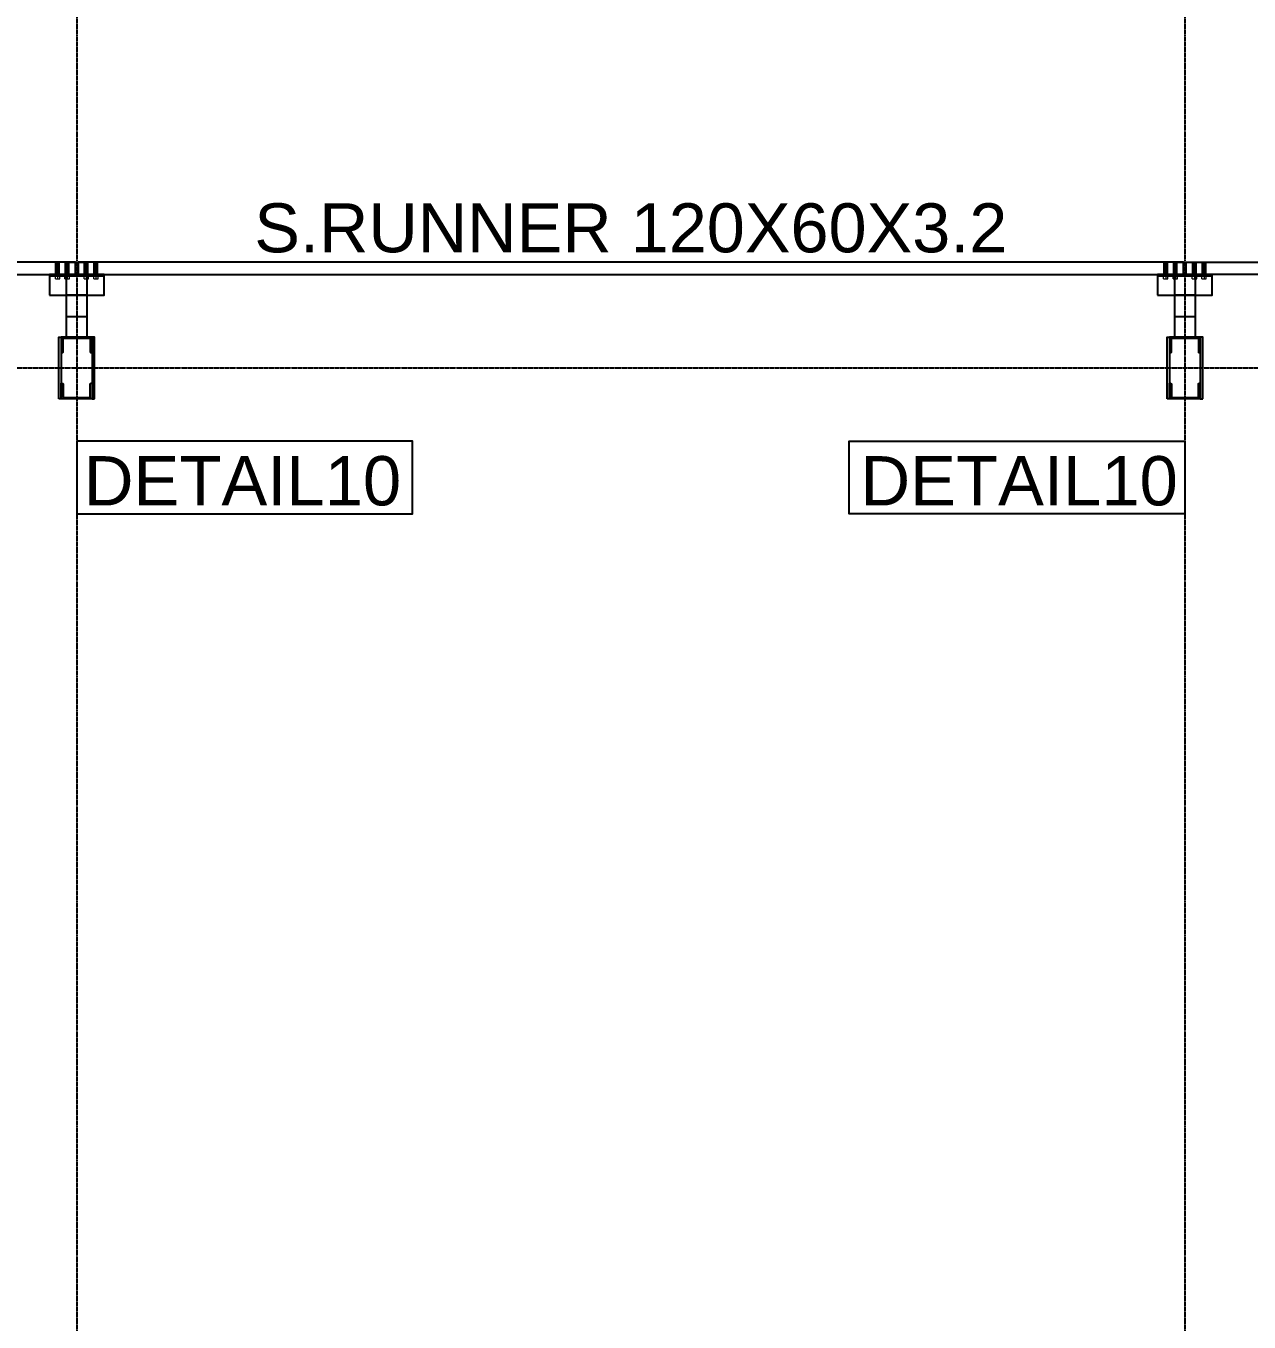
# Model space of a CAD drawing. Header units: millimetres. Extents: x 3470347 to 5996549, y -3470518 to 17149644.
# Drawn here: x 5000318 to 5006279, y 6802443 to 6808757 of the extents above; entities that cross this region are included whole.
import ezdxf
from ezdxf.enums import TextEntityAlignment as Align

# ---------------------------------------------------------------- set-up
doc = ezdxf.new("R2010")
doc.units = ezdxf.units.MM
doc.header["$MEASUREMENT"] = 0
doc.linetypes.add('CENTERX2', pattern=[4, 2.5, -0.5, 0.5, -0.5])
doc.linetypes.add('Continous', pattern=[0])
doc.layers.get('0').update_dxf_attribs({"linetype": 'CONTINUOUS', "lineweight": 25})
doc.layers.add('5', color=3, linetype='CONTINUOUS')
doc.layers.add('lintel', color=2, linetype='CONTINUOUS')
for name, color, linetype, lineweight in [('6 TEXT', 7, 'CONTINUOUS', 25), ('channnel', 2, 'CONTINUOUS', 15), ('rRCC 2', 40, 'CONTINUOUS', 15)]:
    doc.layers.add(name, color=color, linetype=linetype, lineweight=lineweight)
doc.layers.add('rFOUNDATION', color=7, linetype='Continous', lineweight=15, true_color=0xd26722)
doc.styles.add('PDF Arial', font='arial.ttf')
doc.styles.add('TITLE', font='arial.ttf')

msp = doc.modelspace()

# ---------------------------------------------------------------- hatches: boundary and pattern name
at = {"layer": '6 TEXT', "linetype": 'ByBlock'}
h = msp.add_hatch(color=8, dxfattribs=at)
h.dxf.hatch_style = 1
h.paths.add_polyline_path([(5000491.08, 6807165.67), (5000497.08, 6807165.67, 0.4142136), (5000500.08, 6807168.67), (5000500.08, 6807232.27, -0.4142136), (5000503.08, 6807235.27), (5000629.08, 6807235.27, -0.4142136), (5000632.08, 6807232.27), (5000632.08, 6807168.67, 0.4142136), (5000635.08, 6807165.67), (5000641.08, 6807165.67), (5000641.08, 6807240.67), (5000491.08, 6807240.67)])
h = msp.add_hatch(color=8, dxfattribs=at)
h.dxf.hatch_style = 1
h.paths.add_polyline_path([(5005891.08, 6807165.67), (5005897.08, 6807165.67, 0.4142136), (5005900.08, 6807168.67), (5005900.08, 6807232.27, -0.4142136), (5005903.08, 6807235.27), (5006029.08, 6807235.27, -0.4142136), (5006032.08, 6807232.27), (5006032.08, 6807168.67, 0.4142136), (5006035.08, 6807165.67), (5006041.08, 6807165.67), (5006041.08, 6807240.67), (5005891.08, 6807240.67)])
h = msp.add_hatch(color=8, dxfattribs=at)
h.dxf.hatch_style = 1
h.paths.add_polyline_path([(5000491.08, 6806940.67), (5000641.08, 6806940.67), (5000641.08, 6807015.67), (5000635.08, 6807015.67, 0.4142136), (5000632.08, 6807012.67), (5000632.08, 6806949.07, -0.4142136), (5000629.08, 6806946.07), (5000503.08, 6806946.07, -0.4142136), (5000500.08, 6806949.07), (5000500.08, 6807012.67, 0.4142136), (5000497.08, 6807015.67), (5000491.08, 6807015.67)])
h = msp.add_hatch(color=8, dxfattribs=at)
h.dxf.hatch_style = 1
h.paths.add_polyline_path([(5005891.08, 6806940.67), (5006041.08, 6806940.67), (5006041.08, 6807015.67), (5006035.08, 6807015.67, 0.4142136), (5006032.08, 6807012.67), (5006032.08, 6806949.07, -0.4142136), (5006029.08, 6806946.07), (5005903.08, 6806946.07, -0.4142136), (5005900.08, 6806949.07), (5005900.08, 6807012.67, 0.4142136), (5005897.08, 6807015.67), (5005891.08, 6807015.67)])

# ---------------------------------------------------------------- linework, layer by layer
at = {"color": 8, "linetype": 'ByBlock'}
for p, q in [((5000464.75, 6807537.67), (5000464.75, 6807605.67)), ((5000472.75, 6807537.67), (5000472.75, 6807605.67)), ((5000480.75, 6807537.67), (5000480.75, 6807605.67)), ((5000511.41, 6807537.67), (5000511.41, 6807605.67)), ((5000519.41, 6807537.67), (5000519.41, 6807605.67)), ((5000519.41, 6807537.67), (5000519.41, 6807605.67)), ((5000527.41, 6807537.67), (5000527.41, 6807605.67)), ((5000604.75, 6807537.67), (5000604.75, 6807605.67)), ((5000612.75, 6807537.67), (5000612.75, 6807605.67)), ((5000612.75, 6807537.67), (5000612.75, 6807605.67)), ((5000620.75, 6807537.67), (5000620.75, 6807605.67)), ((5000651.41, 6807537.67), (5000651.41, 6807605.67)), ((5000659.41, 6807537.67), (5000659.41, 6807605.67)), ((5000667.41, 6807537.67), (5000667.41, 6807605.67)), ((5005864.75, 6807537.67), (5005864.75, 6807605.67)), ((5005872.75, 6807537.67), (5005872.75, 6807605.67)), ((5005880.75, 6807537.67), (5005880.75, 6807605.67)), ((5005911.41, 6807537.67), (5005911.41, 6807605.67)), ((5005919.41, 6807537.67), (5005919.41, 6807605.67)), ((5005919.41, 6807537.67), (5005919.41, 6807605.67)), ((5005927.41, 6807537.67), (5005927.41, 6807605.67)), ((5006004.75, 6807537.67), (5006004.75, 6807605.67)), ((5006012.75, 6807537.67), (5006012.75, 6807605.67)), ((5006012.75, 6807537.67), (5006012.75, 6807605.67)), ((5006020.75, 6807537.67), (5006020.75, 6807605.67)), ((5006051.41, 6807537.67), (5006051.41, 6807605.67)), ((5006059.41, 6807537.67), (5006059.41, 6807605.67)), ((5006067.41, 6807537.67), (5006067.41, 6807605.67))]:
    msp.add_line(p, q, dxfattribs=at)
at = {"color": 2}
for p, q in [((5000559.41, 6807545.67), (5000559.41, 6807605.67)), ((5000559.41, 6807545.67), (5000559.41, 6807605.67)), ((5000572.75, 6807545.67), (5000572.75, 6807605.67)), ((5000572.75, 6807545.67), (5000572.75, 6807605.67)), ((5005959.41, 6807545.67), (5005959.41, 6807605.67)), ((5005959.41, 6807545.67), (5005959.41, 6807605.67)), ((5005972.75, 6807545.67), (5005972.75, 6807605.67)), ((5005972.75, 6807545.67), (5005972.75, 6807605.67))]:
    msp.add_line(p, q, dxfattribs=at)
at = {"color": 3}
for p, q in [((5000699.41, 6807537.67), (5000432.75, 6807537.67)), ((5006099.41, 6807537.67), (5005832.75, 6807537.67))]:
    msp.add_line(p, q, dxfattribs=at)
at = {"color": 6, "linetype": 'ByBlock'}
for points in [[(4995387.75, 6807545.67), (5000559.41, 6807545.67), (5000559.41, 6807605.67), (4995387.75, 6807605.67)], [(5000572.75, 6807545.67), (5005959.41, 6807545.67), (5005959.41, 6807605.67), (5000572.75, 6807605.67)], [(5005972.75, 6807605.67), (5011144.41, 6807605.67), (5011144.41, 6807545.67), (5005972.75, 6807545.67)]]:
    msp.add_lwpolyline(points, close=True, dxfattribs=at)
at = {"color": 3}
for points in [[(5000432.75, 6807445.67), (5000699.41, 6807445.67), (5000699.41, 6807545.67), (5000432.75, 6807545.67)], [(5000616.08, 6807545.67), (5000616.08, 6807445.67), (5000516.08, 6807445.67), (5000516.08, 6807545.67)], [(5005832.75, 6807445.67), (5006099.41, 6807445.67), (5006099.41, 6807545.67), (5005832.75, 6807545.67)], [(5006016.08, 6807545.67), (5006016.08, 6807445.67), (5005916.08, 6807445.67), (5005916.08, 6807545.67)], [(5000616.08, 6807340.67), (5000616.08, 6807240.67), (5000516.08, 6807240.67), (5000516.08, 6807340.67)], [(5006016.08, 6807340.67), (5006016.08, 6807240.67), (5005916.08, 6807240.67), (5005916.08, 6807340.67)]]:
    msp.add_lwpolyline(points, close=True, dxfattribs=at)
at = {"layer": '6 TEXT', "color": 8, "linetype": 'CENTERX2', "ltscale": 0.5}
for p, q in [((5000566.08, 6817657.4), (5000566.08, 6774264.13)), ((5005966.08, 6817657.4), (5005966.08, 6774264.13))]:
    msp.add_line(p, q, dxfattribs=at)
at = {"layer": '6 TEXT', "color": 6, "linetype": 'ByBlock'}
for points in [[(5000491.08, 6807165.67), (5000497.08, 6807165.67, 0.4142136), (5000500.08, 6807168.67), (5000500.08, 6807232.27, -0.4142136), (5000503.08, 6807235.27), (5000629.08, 6807235.27, -0.4142136), (5000632.08, 6807232.27), (5000632.08, 6807168.67, 0.4142136), (5000635.08, 6807165.67), (5000641.08, 6807165.67), (5000641.08, 6807240.67), (5000491.08, 6807240.67)], [(5005891.08, 6807165.67), (5005897.08, 6807165.67, 0.4142136), (5005900.08, 6807168.67), (5005900.08, 6807232.27, -0.4142136), (5005903.08, 6807235.27), (5006029.08, 6807235.27, -0.4142136), (5006032.08, 6807232.27), (5006032.08, 6807168.67, 0.4142136), (5006035.08, 6807165.67), (5006041.08, 6807165.67), (5006041.08, 6807240.67), (5005891.08, 6807240.67)], [(5000491.08, 6807015.67), (5000497.08, 6807015.67, -0.4142136), (5000500.08, 6807012.67), (5000500.08, 6806949.07, 0.4142136), (5000503.08, 6806946.07), (5000629.08, 6806946.07, 0.4142136), (5000632.08, 6806949.07), (5000632.08, 6807012.67, -0.4142136), (5000635.08, 6807015.67), (5000641.08, 6807015.67), (5000641.08, 6806940.67), (5000491.08, 6806940.67)], [(5005891.08, 6807015.67), (5005897.08, 6807015.67, -0.4142136), (5005900.08, 6807012.67), (5005900.08, 6806949.07, 0.4142136), (5005903.08, 6806946.07), (5006029.08, 6806946.07, 0.4142136), (5006032.08, 6806949.07), (5006032.08, 6807012.67, -0.4142136), (5006035.08, 6807015.67), (5006041.08, 6807015.67), (5006041.08, 6806940.67), (5005891.08, 6806940.67)]]:
    msp.add_lwpolyline(points, format="xyb", close=True, dxfattribs=at)
at = {"layer": '6 TEXT', "color": 8, "linetype": 'CENTERX2', "ltscale": 0.5}
msp.add_lwpolyline([(4982503.56, 6807090.67), (5022418.94, 6807090.67)], dxfattribs=at)
at = {"layer": 'channnel', "color": 8, "linetype": 'ByBlock'}
for p, q in [((5000464.75, 6807537.67), (5000464.75, 6807605.67)), ((5000464.75, 6807605.67), (5000480.75, 6807605.67)), ((5000480.75, 6807537.67), (5000480.75, 6807605.67)), ((5000511.41, 6807537.67), (5000511.41, 6807605.67)), ((5000511.41, 6807605.67), (5000527.41, 6807605.67)), ((5000527.41, 6807537.67), (5000527.41, 6807605.67)), ((5000604.75, 6807537.67), (5000604.75, 6807605.67)), ((5000620.75, 6807605.67), (5000604.75, 6807605.67)), ((5000620.75, 6807537.67), (5000620.75, 6807605.67)), ((5000651.41, 6807537.67), (5000651.41, 6807605.67)), ((5000667.41, 6807605.67), (5000651.41, 6807605.67)), ((5000667.41, 6807537.67), (5000667.41, 6807605.67)), ((5005864.75, 6807537.67), (5005864.75, 6807605.67)), ((5005864.75, 6807605.67), (5005880.75, 6807605.67)), ((5005880.75, 6807537.67), (5005880.75, 6807605.67)), ((5005911.41, 6807537.67), (5005911.41, 6807605.67)), ((5005911.41, 6807605.67), (5005927.41, 6807605.67)), ((5005927.41, 6807537.67), (5005927.41, 6807605.67)), ((5006004.75, 6807537.67), (5006004.75, 6807605.67)), ((5006020.75, 6807605.67), (5006004.75, 6807605.67)), ((5006020.75, 6807537.67), (5006020.75, 6807605.67)), ((5006051.41, 6807537.67), (5006051.41, 6807605.67)), ((5006067.41, 6807605.67), (5006051.41, 6807605.67)), ((5006067.41, 6807537.67), (5006067.41, 6807605.67)), ((5000462.08, 6807537.67), (5000483.41, 6807537.67)), ((5000462.08, 6807525.35), (5000462.08, 6807537.67)), ((5000480.75, 6807552.07), (5000464.75, 6807552.07)), ((5000472.75, 6807537.67), (5000472.75, 6807525.35)), ((5000483.41, 6807525.35), (5000483.41, 6807537.67)), ((5000508.75, 6807537.67), (5000530.08, 6807537.67)), ((5000508.75, 6807525.35), (5000508.75, 6807537.67)), ((5000527.41, 6807552.07), (5000511.41, 6807552.07)), ((5000519.41, 6807537.67), (5000519.41, 6807525.35)), ((5000530.08, 6807525.35), (5000530.08, 6807537.67)), ((5000623.41, 6807537.67), (5000602.08, 6807537.67)), ((5000602.08, 6807525.35), (5000602.08, 6807537.67)), ((5000604.75, 6807552.07), (5000620.75, 6807552.07)), ((5000612.75, 6807537.67), (5000612.75, 6807525.35)), ((5000623.41, 6807525.35), (5000623.41, 6807537.67)), ((5000670.08, 6807537.67), (5000648.75, 6807537.67)), ((5000648.75, 6807525.35), (5000648.75, 6807537.67)), ((5000651.41, 6807552.07), (5000667.41, 6807552.07)), ((5000659.41, 6807537.67), (5000659.41, 6807525.35)), ((5000670.08, 6807525.35), (5000670.08, 6807537.67)), ((5005862.08, 6807537.67), (5005883.41, 6807537.67)), ((5005862.08, 6807525.35), (5005862.08, 6807537.67)), ((5005880.75, 6807552.07), (5005864.75, 6807552.07)), ((5005872.75, 6807537.67), (5005872.75, 6807525.35)), ((5005883.41, 6807525.35), (5005883.41, 6807537.67)), ((5005908.75, 6807537.67), (5005930.08, 6807537.67)), ((5005908.75, 6807525.35), (5005908.75, 6807537.67)), ((5005927.41, 6807552.07), (5005911.41, 6807552.07)), ((5005919.41, 6807537.67), (5005919.41, 6807525.35)), ((5005930.08, 6807525.35), (5005930.08, 6807537.67)), ((5006023.41, 6807537.67), (5006002.08, 6807537.67)), ((5006002.08, 6807525.35), (5006002.08, 6807537.67)), ((5006004.75, 6807552.07), (5006020.75, 6807552.07)), ((5006012.75, 6807537.67), (5006012.75, 6807525.35)), ((5006023.41, 6807525.35), (5006023.41, 6807537.67)), ((5006070.08, 6807537.67), (5006048.75, 6807537.67)), ((5006048.75, 6807525.35), (5006048.75, 6807537.67)), ((5006051.41, 6807552.07), (5006067.41, 6807552.07)), ((5006059.41, 6807537.67), (5006059.41, 6807525.35)), ((5006070.08, 6807525.35), (5006070.08, 6807537.67))]:
    msp.add_line(p, q, dxfattribs=at)
at = {"layer": 'channnel', "color": 8, "linetype": 'Continuous'}
for p, q in [((5000480.16, 6807596.84), (5000464.75, 6807604.03)), ((5000480.16, 6807593.81), (5000464.75, 6807601)), ((5000480.75, 6807590.5), (5000464.75, 6807597.97)), ((5000480.75, 6807587.47), (5000464.75, 6807594.93)), ((5000480.75, 6807584.44), (5000464.75, 6807591.9)), ((5000480.75, 6807581.4), (5000464.75, 6807588.86)), ((5000480.75, 6807578.37), (5000464.75, 6807585.83)), ((5000480.75, 6807575.33), (5000464.75, 6807582.79)), ((5000480.75, 6807572.3), (5000464.75, 6807579.76)), ((5000480.75, 6807569.26), (5000464.75, 6807576.73)), ((5000480.75, 6807566.83), (5000464.75, 6807574.29)), ((5000480.75, 6807572.9), (5000464.75, 6807573.69)), ((5000480.75, 6807563.79), (5000464.75, 6807571.25)), ((5000480.75, 6807569.86), (5000464.75, 6807570.66)), ((5000480.75, 6807560.76), (5000464.75, 6807568.22)), ((5000480.75, 6807598.09), (5000465.33, 6807605.28)), ((5000480.75, 6807595.06), (5000465.33, 6807602.25)), ((5000480.75, 6807592.02), (5000465.33, 6807599.21)), ((5000480.16, 6807589.26), (5000465.33, 6807596.18)), ((5000480.16, 6807586.22), (5000465.33, 6807593.14)), ((5000480.16, 6807583.19), (5000465.33, 6807590.11)), ((5000480.16, 6807580.16), (5000465.33, 6807587.07)), ((5000480.16, 6807577.12), (5000465.33, 6807584.04)), ((5000480.16, 6807574.09), (5000465.33, 6807581.01)), ((5000480.16, 6807571.05), (5000465.33, 6807577.97)), ((5000480.16, 6807574.68), (5000465.33, 6807574.94)), ((5000480.16, 6807565.58), (5000465.33, 6807572.5)), ((5000480.16, 6807571.65), (5000465.33, 6807571.9)), ((5000480.16, 6807562.55), (5000465.33, 6807569.47)), ((5000480.16, 6807568.62), (5000465.33, 6807568.87)), ((5000480.16, 6807599.88), (5000467.74, 6807605.67)), ((5000480.75, 6807601.12), (5000470.99, 6807605.67)), ((5000480.16, 6807602.91), (5000474.24, 6807605.67)), ((5000480.75, 6807604.16), (5000477.5, 6807605.67)), ((5000526.83, 6807596.84), (5000511.41, 6807604.03)), ((5000526.83, 6807593.81), (5000511.41, 6807601)), ((5000527.41, 6807590.5), (5000511.41, 6807597.97)), ((5000527.41, 6807587.47), (5000511.41, 6807594.93)), ((5000527.41, 6807584.44), (5000511.41, 6807591.9)), ((5000527.41, 6807581.4), (5000511.41, 6807588.86)), ((5000527.41, 6807578.37), (5000511.41, 6807585.83)), ((5000527.41, 6807575.33), (5000511.41, 6807582.79)), ((5000527.41, 6807572.3), (5000511.41, 6807579.76)), ((5000527.41, 6807569.26), (5000511.41, 6807576.73)), ((5000527.41, 6807566.83), (5000511.41, 6807574.29)), ((5000527.41, 6807572.9), (5000511.41, 6807573.69)), ((5000527.41, 6807563.79), (5000511.41, 6807571.25)), ((5000527.41, 6807569.86), (5000511.41, 6807570.66)), ((5000527.41, 6807560.76), (5000511.41, 6807568.22)), ((5000527.41, 6807598.09), (5000511.99, 6807605.28)), ((5000527.41, 6807595.06), (5000511.99, 6807602.25)), ((5000527.41, 6807592.02), (5000511.99, 6807599.21)), ((5000526.83, 6807589.26), (5000511.99, 6807596.18)), ((5000526.83, 6807586.22), (5000511.99, 6807593.14)), ((5000526.83, 6807583.19), (5000511.99, 6807590.11)), ((5000526.83, 6807580.16), (5000511.99, 6807587.07)), ((5000526.83, 6807577.12), (5000511.99, 6807584.04)), ((5000526.83, 6807574.09), (5000511.99, 6807581.01)), ((5000526.83, 6807571.05), (5000511.99, 6807577.97)), ((5000526.83, 6807574.68), (5000511.99, 6807574.94)), ((5000526.83, 6807565.58), (5000511.99, 6807572.5)), ((5000526.83, 6807571.65), (5000511.99, 6807571.9)), ((5000526.83, 6807562.55), (5000511.99, 6807569.47)), ((5000526.83, 6807568.62), (5000511.99, 6807568.87)), ((5000526.83, 6807599.88), (5000514.4, 6807605.67)), ((5000527.41, 6807601.12), (5000517.66, 6807605.67)), ((5000526.83, 6807602.91), (5000520.91, 6807605.67)), ((5000527.41, 6807604.16), (5000524.16, 6807605.67)), ((5000604.75, 6807604.16), (5000608, 6807605.67)), ((5000604.75, 6807601.12), (5000614.5, 6807605.67)), ((5000604.75, 6807598.09), (5000620.16, 6807605.28)), ((5000604.75, 6807595.06), (5000620.16, 6807602.25)), ((5000604.75, 6807592.02), (5000620.16, 6807599.21)), ((5000604.75, 6807590.5), (5000620.75, 6807597.97)), ((5000604.75, 6807587.47), (5000620.75, 6807594.93)), ((5000604.75, 6807584.44), (5000620.75, 6807591.9)), ((5000604.75, 6807581.4), (5000620.75, 6807588.86)), ((5000604.75, 6807578.37), (5000620.75, 6807585.83)), ((5000604.75, 6807575.33), (5000620.75, 6807582.79)), ((5000604.75, 6807572.3), (5000620.75, 6807579.76)), ((5000604.75, 6807569.26), (5000620.75, 6807576.73)), ((5000604.75, 6807566.83), (5000620.75, 6807574.29)), ((5000604.75, 6807572.9), (5000620.75, 6807573.69)), ((5000604.75, 6807563.79), (5000620.75, 6807571.25)), ((5000604.75, 6807569.86), (5000620.75, 6807570.66)), ((5000604.75, 6807560.76), (5000620.75, 6807568.22)), ((5000605.33, 6807602.91), (5000611.25, 6807605.67)), ((5000605.33, 6807599.88), (5000617.76, 6807605.67)), ((5000605.33, 6807596.84), (5000620.75, 6807604.03)), ((5000605.33, 6807593.81), (5000620.75, 6807601)), ((5000605.33, 6807589.26), (5000620.16, 6807596.18)), ((5000605.33, 6807586.22), (5000620.16, 6807593.14)), ((5000605.33, 6807583.19), (5000620.16, 6807590.11)), ((5000605.33, 6807580.16), (5000620.16, 6807587.07)), ((5000605.33, 6807577.12), (5000620.16, 6807584.04)), ((5000605.33, 6807574.09), (5000620.16, 6807581.01)), ((5000605.33, 6807571.05), (5000620.16, 6807577.97)), ((5000605.33, 6807574.68), (5000620.16, 6807574.94)), ((5000605.33, 6807565.58), (5000620.16, 6807572.5)), ((5000605.33, 6807571.65), (5000620.16, 6807571.9)), ((5000605.33, 6807562.55), (5000620.16, 6807569.47)), ((5000605.33, 6807568.62), (5000620.16, 6807568.87)), ((5000651.41, 6807604.16), (5000654.66, 6807605.67)), ((5000651.41, 6807601.12), (5000661.17, 6807605.67)), ((5000651.41, 6807598.09), (5000666.83, 6807605.28)), ((5000651.41, 6807595.06), (5000666.83, 6807602.25)), ((5000651.41, 6807592.02), (5000666.83, 6807599.21)), ((5000651.41, 6807590.5), (5000667.41, 6807597.97)), ((5000651.41, 6807587.47), (5000667.41, 6807594.93)), ((5000651.41, 6807584.44), (5000667.41, 6807591.9)), ((5000651.41, 6807581.4), (5000667.41, 6807588.86)), ((5000651.41, 6807578.37), (5000667.41, 6807585.83)), ((5000651.41, 6807575.33), (5000667.41, 6807582.79)), ((5000651.41, 6807572.3), (5000667.41, 6807579.76)), ((5000651.41, 6807569.26), (5000667.41, 6807576.73)), ((5000651.41, 6807566.83), (5000667.41, 6807574.29)), ((5000651.41, 6807572.9), (5000667.41, 6807573.69)), ((5000651.41, 6807563.79), (5000667.41, 6807571.25)), ((5000651.41, 6807569.86), (5000667.41, 6807570.66)), ((5000651.41, 6807560.76), (5000667.41, 6807568.22)), ((5000651.99, 6807602.91), (5000657.92, 6807605.67)), ((5000651.99, 6807599.88), (5000664.42, 6807605.67)), ((5000651.99, 6807596.84), (5000667.41, 6807604.03)), ((5000651.99, 6807593.81), (5000667.41, 6807601)), ((5000651.99, 6807589.26), (5000666.83, 6807596.18)), ((5000651.99, 6807586.22), (5000666.83, 6807593.14)), ((5000651.99, 6807583.19), (5000666.83, 6807590.11)), ((5000651.99, 6807580.16), (5000666.83, 6807587.07)), ((5000651.99, 6807577.12), (5000666.83, 6807584.04)), ((5000651.99, 6807574.09), (5000666.83, 6807581.01)), ((5000651.99, 6807571.05), (5000666.83, 6807577.97)), ((5000651.99, 6807574.68), (5000666.83, 6807574.94)), ((5000651.99, 6807565.58), (5000666.83, 6807572.5)), ((5000651.99, 6807571.65), (5000666.83, 6807571.9)), ((5000651.99, 6807562.55), (5000666.83, 6807569.47)), ((5000651.99, 6807568.62), (5000666.83, 6807568.87)), ((5005880.16, 6807596.84), (5005864.75, 6807604.03)), ((5005880.16, 6807593.81), (5005864.75, 6807601)), ((5005880.75, 6807590.5), (5005864.75, 6807597.97)), ((5005880.75, 6807587.47), (5005864.75, 6807594.93)), ((5005880.75, 6807584.44), (5005864.75, 6807591.9)), ((5005880.75, 6807581.4), (5005864.75, 6807588.86)), ((5005880.75, 6807578.37), (5005864.75, 6807585.83)), ((5005880.75, 6807575.33), (5005864.75, 6807582.79)), ((5005880.75, 6807572.3), (5005864.75, 6807579.76)), ((5005880.75, 6807569.26), (5005864.75, 6807576.73)), ((5005880.75, 6807566.83), (5005864.75, 6807574.29)), ((5005880.75, 6807572.9), (5005864.75, 6807573.69)), ((5005880.75, 6807563.79), (5005864.75, 6807571.25)), ((5005880.75, 6807569.86), (5005864.75, 6807570.66)), ((5005880.75, 6807560.76), (5005864.75, 6807568.22)), ((5005880.75, 6807598.09), (5005865.33, 6807605.28)), ((5005880.75, 6807595.06), (5005865.33, 6807602.25)), ((5005880.75, 6807592.02), (5005865.33, 6807599.21)), ((5005880.16, 6807589.26), (5005865.33, 6807596.18)), ((5005880.16, 6807586.22), (5005865.33, 6807593.14)), ((5005880.16, 6807583.19), (5005865.33, 6807590.11)), ((5005880.16, 6807580.16), (5005865.33, 6807587.07)), ((5005880.16, 6807577.12), (5005865.33, 6807584.04)), ((5005880.16, 6807574.09), (5005865.33, 6807581.01)), ((5005880.16, 6807571.05), (5005865.33, 6807577.97)), ((5005880.16, 6807574.68), (5005865.33, 6807574.94)), ((5005880.16, 6807565.58), (5005865.33, 6807572.5)), ((5005880.16, 6807571.65), (5005865.33, 6807571.9)), ((5005880.16, 6807562.55), (5005865.33, 6807569.47)), ((5005880.16, 6807568.62), (5005865.33, 6807568.87)), ((5005880.16, 6807599.88), (5005867.74, 6807605.67)), ((5005880.75, 6807601.12), (5005870.99, 6807605.67)), ((5005880.16, 6807602.91), (5005874.24, 6807605.67)), ((5005880.75, 6807604.16), (5005877.5, 6807605.67)), ((5005926.83, 6807596.84), (5005911.41, 6807604.03)), ((5005926.83, 6807593.81), (5005911.41, 6807601)), ((5005927.41, 6807590.5), (5005911.41, 6807597.97)), ((5005927.41, 6807587.47), (5005911.41, 6807594.93)), ((5005927.41, 6807584.44), (5005911.41, 6807591.9)), ((5005927.41, 6807581.4), (5005911.41, 6807588.86)), ((5005927.41, 6807578.37), (5005911.41, 6807585.83)), ((5005927.41, 6807575.33), (5005911.41, 6807582.79)), ((5005927.41, 6807572.3), (5005911.41, 6807579.76)), ((5005927.41, 6807569.26), (5005911.41, 6807576.73)), ((5005927.41, 6807566.83), (5005911.41, 6807574.29)), ((5005927.41, 6807572.9), (5005911.41, 6807573.69)), ((5005927.41, 6807563.79), (5005911.41, 6807571.25)), ((5005927.41, 6807569.86), (5005911.41, 6807570.66)), ((5005927.41, 6807560.76), (5005911.41, 6807568.22)), ((5005927.41, 6807598.09), (5005911.99, 6807605.28)), ((5005927.41, 6807595.06), (5005911.99, 6807602.25)), ((5005927.41, 6807592.02), (5005911.99, 6807599.21)), ((5005926.83, 6807589.26), (5005911.99, 6807596.18)), ((5005926.83, 6807586.22), (5005911.99, 6807593.14)), ((5005926.83, 6807583.19), (5005911.99, 6807590.11)), ((5005926.83, 6807580.16), (5005911.99, 6807587.07)), ((5005926.83, 6807577.12), (5005911.99, 6807584.04)), ((5005926.83, 6807574.09), (5005911.99, 6807581.01)), ((5005926.83, 6807571.05), (5005911.99, 6807577.97)), ((5005926.83, 6807574.68), (5005911.99, 6807574.94)), ((5005926.83, 6807565.58), (5005911.99, 6807572.5)), ((5005926.83, 6807571.65), (5005911.99, 6807571.9)), ((5005926.83, 6807562.55), (5005911.99, 6807569.47)), ((5005926.83, 6807568.62), (5005911.99, 6807568.87)), ((5005926.83, 6807599.88), (5005914.4, 6807605.67)), ((5005927.41, 6807601.12), (5005917.66, 6807605.67)), ((5005926.83, 6807602.91), (5005920.91, 6807605.67)), ((5005927.41, 6807604.16), (5005924.16, 6807605.67)), ((5006004.75, 6807604.16), (5006008, 6807605.67)), ((5006004.75, 6807601.12), (5006014.5, 6807605.67)), ((5006004.75, 6807598.09), (5006020.16, 6807605.28)), ((5006004.75, 6807595.06), (5006020.16, 6807602.25)), ((5006004.75, 6807592.02), (5006020.16, 6807599.21)), ((5006004.75, 6807590.5), (5006020.75, 6807597.97)), ((5006004.75, 6807587.47), (5006020.75, 6807594.93)), ((5006004.75, 6807584.44), (5006020.75, 6807591.9)), ((5006004.75, 6807581.4), (5006020.75, 6807588.86)), ((5006004.75, 6807578.37), (5006020.75, 6807585.83)), ((5006004.75, 6807575.33), (5006020.75, 6807582.79)), ((5006004.75, 6807572.3), (5006020.75, 6807579.76)), ((5006004.75, 6807569.26), (5006020.75, 6807576.73)), ((5006004.75, 6807566.83), (5006020.75, 6807574.29)), ((5006004.75, 6807572.9), (5006020.75, 6807573.69)), ((5006004.75, 6807563.79), (5006020.75, 6807571.25)), ((5006004.75, 6807569.86), (5006020.75, 6807570.66)), ((5006004.75, 6807560.76), (5006020.75, 6807568.22)), ((5006005.33, 6807602.91), (5006011.25, 6807605.67)), ((5006005.33, 6807599.88), (5006017.76, 6807605.67)), ((5006005.33, 6807596.84), (5006020.75, 6807604.03)), ((5006005.33, 6807593.81), (5006020.75, 6807601)), ((5006005.33, 6807589.26), (5006020.16, 6807596.18)), ((5006005.33, 6807586.22), (5006020.16, 6807593.14)), ((5006005.33, 6807583.19), (5006020.16, 6807590.11)), ((5006005.33, 6807580.16), (5006020.16, 6807587.07)), ((5006005.33, 6807577.12), (5006020.16, 6807584.04)), ((5006005.33, 6807574.09), (5006020.16, 6807581.01)), ((5006005.33, 6807571.05), (5006020.16, 6807577.97)), ((5006005.33, 6807574.68), (5006020.16, 6807574.94)), ((5006005.33, 6807565.58), (5006020.16, 6807572.5)), ((5006005.33, 6807571.65), (5006020.16, 6807571.9)), ((5006005.33, 6807562.55), (5006020.16, 6807569.47)), ((5006005.33, 6807568.62), (5006020.16, 6807568.87)), ((5006051.41, 6807604.16), (5006054.66, 6807605.67)), ((5006051.41, 6807601.12), (5006061.17, 6807605.67)), ((5006051.41, 6807598.09), (5006066.83, 6807605.28)), ((5006051.41, 6807595.06), (5006066.83, 6807602.25)), ((5006051.41, 6807592.02), (5006066.83, 6807599.21)), ((5006051.41, 6807590.5), (5006067.41, 6807597.97)), ((5006051.41, 6807587.47), (5006067.41, 6807594.93)), ((5006051.41, 6807584.44), (5006067.41, 6807591.9)), ((5006051.41, 6807581.4), (5006067.41, 6807588.86)), ((5006051.41, 6807578.37), (5006067.41, 6807585.83)), ((5006051.41, 6807575.33), (5006067.41, 6807582.79)), ((5006051.41, 6807572.3), (5006067.41, 6807579.76)), ((5006051.41, 6807569.26), (5006067.41, 6807576.73)), ((5006051.41, 6807566.83), (5006067.41, 6807574.29)), ((5006051.41, 6807572.9), (5006067.41, 6807573.69)), ((5006051.41, 6807563.79), (5006067.41, 6807571.25)), ((5006051.41, 6807569.86), (5006067.41, 6807570.66)), ((5006051.41, 6807560.76), (5006067.41, 6807568.22)), ((5006051.99, 6807602.91), (5006057.92, 6807605.67)), ((5006051.99, 6807599.88), (5006064.42, 6807605.67)), ((5006051.99, 6807596.84), (5006067.41, 6807604.03)), ((5006051.99, 6807593.81), (5006067.41, 6807601)), ((5006051.99, 6807589.26), (5006066.83, 6807596.18)), ((5006051.99, 6807586.22), (5006066.83, 6807593.14)), ((5006051.99, 6807583.19), (5006066.83, 6807590.11)), ((5006051.99, 6807580.16), (5006066.83, 6807587.07)), ((5006051.99, 6807577.12), (5006066.83, 6807584.04)), ((5006051.99, 6807574.09), (5006066.83, 6807581.01)), ((5006051.99, 6807571.05), (5006066.83, 6807577.97)), ((5006051.99, 6807574.68), (5006066.83, 6807574.94)), ((5006051.99, 6807565.58), (5006066.83, 6807572.5)), ((5006051.99, 6807571.65), (5006066.83, 6807571.9)), ((5006051.99, 6807562.55), (5006066.83, 6807569.47)), ((5006051.99, 6807568.62), (5006066.83, 6807568.87)), ((5000464.99, 6807566.59), (5000464.75, 6807566.7)), ((5000480.75, 6807557.73), (5000464.75, 6807565.19)), ((5000464.99, 6807563.55), (5000464.75, 6807563.67)), ((5000480.75, 6807554.69), (5000464.75, 6807562.15)), ((5000464.99, 6807560.52), (5000464.75, 6807560.63)), ((5000479.85, 6807552.07), (5000464.75, 6807559.12)), ((5000464.99, 6807557.48), (5000464.75, 6807557.6)), ((5000473.35, 6807552.07), (5000464.75, 6807556.08)), ((5000464.99, 6807554.45), (5000464.75, 6807554.57)), ((5000466.84, 6807552.07), (5000464.75, 6807553.05)), ((5000464.99, 6807551.42), (5000464.75, 6807551.53)), ((5000480.16, 6807559.51), (5000465.33, 6807566.43)), ((5000480.16, 6807556.48), (5000465.33, 6807563.4)), ((5000480.16, 6807553.44), (5000465.33, 6807560.36)), ((5000476.6, 6807552.07), (5000465.33, 6807557.33)), ((5000470.09, 6807552.07), (5000465.33, 6807554.29)), ((5000511.66, 6807566.59), (5000511.41, 6807566.7)), ((5000527.41, 6807557.73), (5000511.41, 6807565.19)), ((5000511.66, 6807563.55), (5000511.41, 6807563.67)), ((5000527.41, 6807554.69), (5000511.41, 6807562.15)), ((5000511.66, 6807560.52), (5000511.41, 6807560.63)), ((5000526.52, 6807552.07), (5000511.41, 6807559.12)), ((5000511.66, 6807557.48), (5000511.41, 6807557.6)), ((5000520.01, 6807552.07), (5000511.41, 6807556.08)), ((5000511.66, 6807554.45), (5000511.41, 6807554.57)), ((5000513.51, 6807552.07), (5000511.41, 6807553.05)), ((5000511.66, 6807551.42), (5000511.41, 6807551.53)), ((5000526.83, 6807559.51), (5000511.99, 6807566.43)), ((5000526.83, 6807556.48), (5000511.99, 6807563.4)), ((5000526.83, 6807553.44), (5000511.99, 6807560.36)), ((5000523.27, 6807552.07), (5000511.99, 6807557.33)), ((5000516.76, 6807552.07), (5000511.99, 6807554.29)), ((5000604.75, 6807557.73), (5000620.75, 6807565.19)), ((5000604.75, 6807554.69), (5000620.75, 6807562.15)), ((5000605.33, 6807559.51), (5000620.16, 6807566.43)), ((5000605.33, 6807556.48), (5000620.16, 6807563.4)), ((5000605.33, 6807553.44), (5000620.16, 6807560.36)), ((5000605.64, 6807552.07), (5000620.75, 6807559.12)), ((5000608.89, 6807552.07), (5000620.16, 6807557.33)), ((5000612.15, 6807552.07), (5000620.75, 6807556.08)), ((5000615.4, 6807552.07), (5000620.16, 6807554.29)), ((5000618.65, 6807552.07), (5000620.75, 6807553.05)), ((5000620.5, 6807566.59), (5000620.75, 6807566.7)), ((5000620.5, 6807563.55), (5000620.75, 6807563.67)), ((5000620.5, 6807560.52), (5000620.75, 6807560.63)), ((5000620.5, 6807557.48), (5000620.75, 6807557.6)), ((5000620.5, 6807554.45), (5000620.75, 6807554.57)), ((5000620.5, 6807551.42), (5000620.75, 6807551.53)), ((5000651.41, 6807557.73), (5000667.41, 6807565.19)), ((5000651.41, 6807554.69), (5000667.41, 6807562.15)), ((5000651.99, 6807559.51), (5000666.83, 6807566.43)), ((5000651.99, 6807556.48), (5000666.83, 6807563.4)), ((5000651.99, 6807553.44), (5000666.83, 6807560.36)), ((5000652.3, 6807552.07), (5000667.41, 6807559.12)), ((5000655.56, 6807552.07), (5000666.83, 6807557.33)), ((5000658.81, 6807552.07), (5000667.41, 6807556.08)), ((5000662.07, 6807552.07), (5000666.83, 6807554.29)), ((5000665.32, 6807552.07), (5000667.41, 6807553.05)), ((5000667.16, 6807566.59), (5000667.41, 6807566.7)), ((5000667.16, 6807563.55), (5000667.41, 6807563.67)), ((5000667.16, 6807560.52), (5000667.41, 6807560.63)), ((5000667.16, 6807557.48), (5000667.41, 6807557.6)), ((5000667.16, 6807554.45), (5000667.41, 6807554.57)), ((5000667.16, 6807551.42), (5000667.41, 6807551.53)), ((5005864.99, 6807566.59), (5005864.75, 6807566.7)), ((5005880.75, 6807557.73), (5005864.75, 6807565.19)), ((5005864.99, 6807563.55), (5005864.75, 6807563.67)), ((5005880.75, 6807554.69), (5005864.75, 6807562.15)), ((5005864.99, 6807560.52), (5005864.75, 6807560.63)), ((5005879.85, 6807552.07), (5005864.75, 6807559.12)), ((5005864.99, 6807557.48), (5005864.75, 6807557.6)), ((5005873.35, 6807552.07), (5005864.75, 6807556.08)), ((5005864.99, 6807554.45), (5005864.75, 6807554.57)), ((5005866.84, 6807552.07), (5005864.75, 6807553.05)), ((5005864.99, 6807551.42), (5005864.75, 6807551.53)), ((5005880.16, 6807559.51), (5005865.33, 6807566.43)), ((5005880.16, 6807556.48), (5005865.33, 6807563.4)), ((5005880.16, 6807553.44), (5005865.33, 6807560.36)), ((5005876.6, 6807552.07), (5005865.33, 6807557.33)), ((5005870.09, 6807552.07), (5005865.33, 6807554.29)), ((5005911.66, 6807566.59), (5005911.41, 6807566.7)), ((5005927.41, 6807557.73), (5005911.41, 6807565.19)), ((5005911.66, 6807563.55), (5005911.41, 6807563.67)), ((5005927.41, 6807554.69), (5005911.41, 6807562.15)), ((5005911.66, 6807560.52), (5005911.41, 6807560.63)), ((5005926.52, 6807552.07), (5005911.41, 6807559.12)), ((5005911.66, 6807557.48), (5005911.41, 6807557.6)), ((5005920.01, 6807552.07), (5005911.41, 6807556.08)), ((5005911.66, 6807554.45), (5005911.41, 6807554.57)), ((5005913.51, 6807552.07), (5005911.41, 6807553.05)), ((5005911.66, 6807551.42), (5005911.41, 6807551.53)), ((5005926.83, 6807559.51), (5005911.99, 6807566.43)), ((5005926.83, 6807556.48), (5005911.99, 6807563.4)), ((5005926.83, 6807553.44), (5005911.99, 6807560.36)), ((5005923.27, 6807552.07), (5005911.99, 6807557.33)), ((5005916.76, 6807552.07), (5005911.99, 6807554.29)), ((5006004.75, 6807557.73), (5006020.75, 6807565.19)), ((5006004.75, 6807554.69), (5006020.75, 6807562.15)), ((5006005.33, 6807559.51), (5006020.16, 6807566.43)), ((5006005.33, 6807556.48), (5006020.16, 6807563.4)), ((5006005.33, 6807553.44), (5006020.16, 6807560.36)), ((5006005.64, 6807552.07), (5006020.75, 6807559.12)), ((5006008.89, 6807552.07), (5006020.16, 6807557.33)), ((5006012.15, 6807552.07), (5006020.75, 6807556.08)), ((5006015.4, 6807552.07), (5006020.16, 6807554.29)), ((5006018.65, 6807552.07), (5006020.75, 6807553.05)), ((5006020.5, 6807566.59), (5006020.75, 6807566.7)), ((5006020.5, 6807563.55), (5006020.75, 6807563.67)), ((5006020.5, 6807560.52), (5006020.75, 6807560.63)), ((5006020.5, 6807557.48), (5006020.75, 6807557.6)), ((5006020.5, 6807554.45), (5006020.75, 6807554.57)), ((5006020.5, 6807551.42), (5006020.75, 6807551.53)), ((5006051.41, 6807557.73), (5006067.41, 6807565.19)), ((5006051.41, 6807554.69), (5006067.41, 6807562.15)), ((5006051.99, 6807559.51), (5006066.83, 6807566.43)), ((5006051.99, 6807556.48), (5006066.83, 6807563.4)), ((5006051.99, 6807553.44), (5006066.83, 6807560.36)), ((5006052.3, 6807552.07), (5006067.41, 6807559.12)), ((5006055.56, 6807552.07), (5006066.83, 6807557.33)), ((5006058.81, 6807552.07), (5006067.41, 6807556.08)), ((5006062.07, 6807552.07), (5006066.83, 6807554.29)), ((5006065.32, 6807552.07), (5006067.41, 6807553.05)), ((5006067.16, 6807566.59), (5006067.41, 6807566.7)), ((5006067.16, 6807563.55), (5006067.41, 6807563.67)), ((5006067.16, 6807560.52), (5006067.41, 6807560.63)), ((5006067.16, 6807557.48), (5006067.41, 6807557.6)), ((5006067.16, 6807554.45), (5006067.41, 6807554.57)), ((5006067.16, 6807551.42), (5006067.41, 6807551.53))]:
    msp.add_line(p, q, dxfattribs=at)
for centre, radius, start, end in [((5000465.04, 6807604.66), 0.688, 65, 245), ((5000465.04, 6807601.62), 0.688, 65, 245), ((5000465.04, 6807598.59), 0.688, 65, 245), ((5000465.04, 6807595.55), 0.688, 65, 245), ((5000465.04, 6807592.52), 0.688, 65, 245), ((5000465.04, 6807589.49), 0.688, 65, 245), ((5000465.04, 6807586.45), 0.688, 65, 245), ((5000465.04, 6807583.42), 0.687, 65, 245), ((5000465.04, 6807580.38), 0.688, 65, 245), ((5000465.04, 6807577.35), 0.688, 65, 245), ((5000465.04, 6807574.31), 0.688, 65, 245), ((5000465.04, 6807571.88), 0.687, 65, 245), ((5000465.04, 6807571.28), 0.688, 65, 245), ((5000465.04, 6807568.84), 0.688, 65, 245), ((5000460.01, 6807571.04), 5.75, 337.807007, 34.430959), ((5000485.49, 6807572.51), 5.75, 157.807007, 214.430959), ((5000480.46, 6807603.54), 0.688, 245, 65), ((5000480.46, 6807600.5), 0.687, 245, 65), ((5000480.46, 6807597.47), 0.688, 245, 65), ((5000480.46, 6807594.43), 0.688, 245, 65), ((5000480.46, 6807589.88), 0.688, 245, 65), ((5000480.46, 6807586.85), 0.688, 245, 65), ((5000480.46, 6807583.81), 0.687, 245, 65), ((5000480.46, 6807580.78), 0.688, 245, 65), ((5000480.46, 6807577.74), 0.688, 245, 65), ((5000480.46, 6807574.71), 0.687, 245, 65), ((5000480.46, 6807572.27), 0.688, 245, 65), ((5000480.46, 6807571.68), 0.688, 245, 65), ((5000480.46, 6807569.24), 0.687, 245, 65), ((5000511.7, 6807604.66), 0.688, 65, 245), ((5000511.7, 6807601.62), 0.688, 65, 245), ((5000511.7, 6807598.59), 0.688, 65, 245), ((5000511.7, 6807595.55), 0.688, 65, 245), ((5000511.7, 6807592.52), 0.688, 65, 245), ((5000511.7, 6807589.49), 0.688, 65, 245), ((5000511.7, 6807586.45), 0.688, 65, 245), ((5000511.7, 6807583.42), 0.687, 65, 245), ((5000511.7, 6807580.38), 0.688, 65, 245), ((5000511.7, 6807577.35), 0.688, 65, 245), ((5000511.7, 6807574.31), 0.688, 65, 245), ((5000511.7, 6807571.88), 0.687, 65, 245), ((5000511.7, 6807571.28), 0.688, 65, 245), ((5000511.7, 6807568.84), 0.688, 65, 245), ((5000506.67, 6807571.04), 5.75, 337.807007, 34.430959), ((5000532.15, 6807572.51), 5.75, 157.807007, 214.430959), ((5000527.12, 6807603.54), 0.688, 245, 65), ((5000527.12, 6807600.5), 0.687, 245, 65), ((5000527.12, 6807597.47), 0.688, 245, 65), ((5000527.12, 6807594.43), 0.688, 245, 65), ((5000527.12, 6807589.88), 0.688, 245, 65), ((5000527.12, 6807586.85), 0.688, 245, 65), ((5000527.12, 6807583.81), 0.687, 245, 65), ((5000527.12, 6807580.78), 0.688, 245, 65), ((5000527.12, 6807577.74), 0.688, 245, 65), ((5000527.12, 6807574.71), 0.687, 245, 65), ((5000527.12, 6807572.27), 0.688, 245, 65), ((5000527.12, 6807571.68), 0.688, 245, 65), ((5000527.12, 6807569.24), 0.687, 245, 65), ((5000605.04, 6807603.54), 0.688, 115, 295), ((5000605.04, 6807600.5), 0.687, 115, 295), ((5000605.04, 6807597.47), 0.688, 115, 295), ((5000605.04, 6807594.43), 0.688, 115, 295), ((5000605.04, 6807589.88), 0.688, 115, 295), ((5000605.04, 6807586.85), 0.688, 115, 295), ((5000605.04, 6807583.81), 0.687, 115, 295), ((5000605.04, 6807580.78), 0.688, 115, 295), ((5000605.04, 6807577.74), 0.688, 115, 295), ((5000605.04, 6807574.71), 0.687, 115, 295), ((5000605.04, 6807572.27), 0.688, 115, 295), ((5000605.04, 6807571.68), 0.688, 115, 295), ((5000605.04, 6807569.24), 0.687, 115, 295), ((5000600.01, 6807572.51), 5.75, 325.569041, 22.192993), ((5000625.49, 6807571.04), 5.75, 145.569041, 202.192993), ((5000620.46, 6807604.66), 0.688, 295, 115), ((5000620.46, 6807601.62), 0.688, 295, 115), ((5000620.46, 6807598.59), 0.688, 295, 115), ((5000620.46, 6807595.55), 0.688, 295, 115), ((5000620.46, 6807592.52), 0.688, 295, 115), ((5000620.46, 6807589.49), 0.688, 295, 115), ((5000620.46, 6807586.45), 0.688, 295, 115), ((5000620.46, 6807583.42), 0.687, 295, 115), ((5000620.46, 6807580.38), 0.688, 295, 115), ((5000620.46, 6807577.35), 0.688, 295, 115), ((5000620.46, 6807574.31), 0.688, 295, 115), ((5000620.46, 6807571.88), 0.687, 295, 115), ((5000620.46, 6807571.28), 0.688, 295, 115), ((5000620.46, 6807568.84), 0.688, 295, 115), ((5000651.7, 6807603.54), 0.688, 115, 295), ((5000651.7, 6807600.5), 0.687, 115, 295), ((5000651.7, 6807597.47), 0.688, 115, 295), ((5000651.7, 6807594.43), 0.688, 115, 295), ((5000651.7, 6807589.88), 0.688, 115, 295), ((5000651.7, 6807586.85), 0.688, 115, 295), ((5000651.7, 6807583.81), 0.687, 115, 295), ((5000651.7, 6807580.78), 0.688, 115, 295), ((5000651.7, 6807577.74), 0.688, 115, 295), ((5000651.7, 6807574.71), 0.687, 115, 295), ((5000651.7, 6807572.27), 0.688, 115, 295), ((5000651.7, 6807571.68), 0.688, 115, 295), ((5000651.7, 6807569.24), 0.687, 115, 295), ((5000646.67, 6807572.51), 5.75, 325.569041, 22.192993), ((5000672.15, 6807571.04), 5.75, 145.569041, 202.192993), ((5000667.12, 6807604.66), 0.688, 295, 115), ((5000667.12, 6807601.62), 0.688, 295, 115), ((5000667.12, 6807598.59), 0.688, 295, 115), ((5000667.12, 6807595.55), 0.688, 295, 115), ((5000667.12, 6807592.52), 0.688, 295, 115), ((5000667.12, 6807589.49), 0.688, 295, 115), ((5000667.12, 6807586.45), 0.688, 295, 115), ((5000667.12, 6807583.42), 0.687, 295, 115), ((5000667.12, 6807580.38), 0.688, 295, 115), ((5000667.12, 6807577.35), 0.688, 295, 115), ((5000667.12, 6807574.31), 0.688, 295, 115), ((5000667.12, 6807571.88), 0.687, 295, 115), ((5000667.12, 6807571.28), 0.688, 295, 115), ((5000667.12, 6807568.84), 0.688, 295, 115), ((5005865.04, 6807604.66), 0.688, 65, 245), ((5005865.04, 6807601.62), 0.688, 65, 245), ((5005865.04, 6807598.59), 0.688, 65, 245), ((5005865.04, 6807595.55), 0.688, 65, 245), ((5005865.04, 6807592.52), 0.688, 65, 245), ((5005865.04, 6807589.49), 0.688, 65, 245), ((5005865.04, 6807586.45), 0.688, 65, 245), ((5005865.04, 6807583.42), 0.687, 65, 245), ((5005865.04, 6807580.38), 0.688, 65, 245), ((5005865.04, 6807577.35), 0.688, 65, 245), ((5005865.04, 6807574.31), 0.688, 65, 245), ((5005865.04, 6807571.88), 0.687, 65, 245), ((5005865.04, 6807571.28), 0.688, 65, 245), ((5005865.04, 6807568.84), 0.688, 65, 245), ((5005860.01, 6807571.04), 5.75, 337.807007, 34.430959), ((5005885.49, 6807572.51), 5.75, 157.807007, 214.430959), ((5005880.46, 6807603.54), 0.688, 245, 65), ((5005880.46, 6807600.5), 0.687, 245, 65), ((5005880.46, 6807597.47), 0.688, 245, 65), ((5005880.46, 6807594.43), 0.688, 245, 65), ((5005880.46, 6807589.88), 0.688, 245, 65), ((5005880.46, 6807586.85), 0.688, 245, 65), ((5005880.46, 6807583.81), 0.687, 245, 65), ((5005880.46, 6807580.78), 0.688, 245, 65), ((5005880.46, 6807577.74), 0.688, 245, 65), ((5005880.46, 6807574.71), 0.687, 245, 65), ((5005880.46, 6807572.27), 0.688, 245, 65), ((5005880.46, 6807571.68), 0.688, 245, 65), ((5005880.46, 6807569.24), 0.687, 245, 65), ((5005911.7, 6807604.66), 0.688, 65, 245), ((5005911.7, 6807601.62), 0.688, 65, 245), ((5005911.7, 6807598.59), 0.688, 65, 245), ((5005911.7, 6807595.55), 0.688, 65, 245), ((5005911.7, 6807592.52), 0.688, 65, 245), ((5005911.7, 6807589.49), 0.688, 65, 245), ((5005911.7, 6807586.45), 0.688, 65, 245), ((5005911.7, 6807583.42), 0.687, 65, 245), ((5005911.7, 6807580.38), 0.688, 65, 245), ((5005911.7, 6807577.35), 0.688, 65, 245), ((5005911.7, 6807574.31), 0.688, 65, 245), ((5005911.7, 6807571.88), 0.687, 65, 245), ((5005911.7, 6807571.28), 0.688, 65, 245), ((5005911.7, 6807568.84), 0.688, 65, 245), ((5005906.67, 6807571.04), 5.75, 337.807007, 34.430959), ((5005932.15, 6807572.51), 5.75, 157.807007, 214.430959), ((5005927.12, 6807603.54), 0.688, 245, 65), ((5005927.12, 6807600.5), 0.687, 245, 65), ((5005927.12, 6807597.47), 0.688, 245, 65), ((5005927.12, 6807594.43), 0.688, 245, 65), ((5005927.12, 6807589.88), 0.688, 245, 65), ((5005927.12, 6807586.85), 0.688, 245, 65), ((5005927.12, 6807583.81), 0.687, 245, 65), ((5005927.12, 6807580.78), 0.688, 245, 65), ((5005927.12, 6807577.74), 0.688, 245, 65), ((5005927.12, 6807574.71), 0.687, 245, 65), ((5005927.12, 6807572.27), 0.688, 245, 65), ((5005927.12, 6807571.68), 0.688, 245, 65), ((5005927.12, 6807569.24), 0.687, 245, 65), ((5006005.04, 6807603.54), 0.688, 115, 295), ((5006005.04, 6807600.5), 0.687, 115, 295), ((5006005.04, 6807597.47), 0.688, 115, 295), ((5006005.04, 6807594.43), 0.688, 115, 295), ((5006005.04, 6807589.88), 0.688, 115, 295), ((5006005.04, 6807586.85), 0.688, 115, 295), ((5006005.04, 6807583.81), 0.687, 115, 295), ((5006005.04, 6807580.78), 0.688, 115, 295), ((5006005.04, 6807577.74), 0.688, 115, 295), ((5006005.04, 6807574.71), 0.687, 115, 295), ((5006005.04, 6807572.27), 0.688, 115, 295), ((5006005.04, 6807571.68), 0.688, 115, 295), ((5006005.04, 6807569.24), 0.687, 115, 295), ((5006000.01, 6807572.51), 5.75, 325.569041, 22.192993), ((5006025.49, 6807571.04), 5.75, 145.569041, 202.192993), ((5006020.46, 6807604.66), 0.688, 295, 115), ((5006020.46, 6807601.62), 0.688, 295, 115), ((5006020.46, 6807598.59), 0.688, 295, 115), ((5006020.46, 6807595.55), 0.688, 295, 115), ((5006020.46, 6807592.52), 0.688, 295, 115), ((5006020.46, 6807589.49), 0.688, 295, 115), ((5006020.46, 6807586.45), 0.688, 295, 115), ((5006020.46, 6807583.42), 0.687, 295, 115), ((5006020.46, 6807580.38), 0.688, 295, 115), ((5006020.46, 6807577.35), 0.688, 295, 115), ((5006020.46, 6807574.31), 0.688, 295, 115), ((5006020.46, 6807571.88), 0.687, 295, 115), ((5006020.46, 6807571.28), 0.688, 295, 115), ((5006020.46, 6807568.84), 0.688, 295, 115), ((5006051.7, 6807603.54), 0.688, 115, 295), ((5006051.7, 6807600.5), 0.687, 115, 295), ((5006051.7, 6807597.47), 0.688, 115, 295), ((5006051.7, 6807594.43), 0.688, 115, 295), ((5006051.7, 6807589.88), 0.688, 115, 295), ((5006051.7, 6807586.85), 0.688, 115, 295), ((5006051.7, 6807583.81), 0.687, 115, 295), ((5006051.7, 6807580.78), 0.688, 115, 295), ((5006051.7, 6807577.74), 0.688, 115, 295), ((5006051.7, 6807574.71), 0.687, 115, 295), ((5006051.7, 6807572.27), 0.688, 115, 295), ((5006051.7, 6807571.68), 0.688, 115, 295), ((5006051.7, 6807569.24), 0.687, 115, 295), ((5006046.67, 6807572.51), 5.75, 325.569041, 22.192993), ((5006072.15, 6807571.04), 5.75, 145.569041, 202.192993), ((5006067.12, 6807604.66), 0.688, 295, 115), ((5006067.12, 6807601.62), 0.688, 295, 115), ((5006067.12, 6807598.59), 0.688, 295, 115), ((5006067.12, 6807595.55), 0.688, 295, 115), ((5006067.12, 6807592.52), 0.688, 295, 115), ((5006067.12, 6807589.49), 0.688, 295, 115), ((5006067.12, 6807586.45), 0.688, 295, 115), ((5006067.12, 6807583.42), 0.687, 295, 115), ((5006067.12, 6807580.38), 0.688, 295, 115), ((5006067.12, 6807577.35), 0.688, 295, 115), ((5006067.12, 6807574.31), 0.688, 295, 115), ((5006067.12, 6807571.88), 0.687, 295, 115), ((5006067.12, 6807571.28), 0.688, 295, 115), ((5006067.12, 6807568.84), 0.688, 295, 115), ((5000465.04, 6807565.81), 0.688, 65, 245), ((5000465.04, 6807562.77), 0.688, 65, 245), ((5000465.04, 6807559.74), 0.688, 65, 245), ((5000465.04, 6807556.71), 0.688, 65, 245), ((5000465.04, 6807553.67), 0.688, 65, 245), ((5000480.46, 6807566.2), 0.687, 245, 65), ((5000480.46, 6807563.17), 0.687, 245, 65), ((5000480.46, 6807560.14), 0.687, 245, 65), ((5000480.46, 6807557.1), 0.687, 245, 65), ((5000480.46, 6807554.07), 0.687, 245, 65), ((5000511.7, 6807565.81), 0.688, 65, 245), ((5000511.7, 6807562.77), 0.688, 65, 245), ((5000511.7, 6807559.74), 0.688, 65, 245), ((5000511.7, 6807556.71), 0.688, 65, 245), ((5000511.7, 6807553.67), 0.688, 65, 245), ((5000527.12, 6807566.2), 0.687, 245, 65), ((5000527.12, 6807563.17), 0.687, 245, 65), ((5000527.12, 6807560.14), 0.687, 245, 65), ((5000527.12, 6807557.1), 0.687, 245, 65), ((5000527.12, 6807554.07), 0.687, 245, 65), ((5000605.04, 6807566.2), 0.687, 115, 295), ((5000605.04, 6807563.17), 0.687, 115, 295), ((5000605.04, 6807560.14), 0.687, 115, 295), ((5000605.04, 6807557.1), 0.687, 115, 295), ((5000605.04, 6807554.07), 0.687, 115, 295), ((5000620.46, 6807565.81), 0.688, 295, 115), ((5000620.46, 6807562.77), 0.688, 295, 115), ((5000620.46, 6807559.74), 0.688, 295, 115), ((5000620.46, 6807556.71), 0.688, 295, 115), ((5000620.46, 6807553.67), 0.688, 295, 115), ((5000651.7, 6807566.2), 0.687, 115, 295), ((5000651.7, 6807563.17), 0.687, 115, 295), ((5000651.7, 6807560.14), 0.687, 115, 295), ((5000651.7, 6807557.1), 0.687, 115, 295), ((5000651.7, 6807554.07), 0.687, 115, 295), ((5000667.12, 6807565.81), 0.688, 295, 115), ((5000667.12, 6807562.77), 0.688, 295, 115), ((5000667.12, 6807559.74), 0.688, 295, 115), ((5000667.12, 6807556.71), 0.688, 295, 115), ((5000667.12, 6807553.67), 0.688, 295, 115), ((5005865.04, 6807565.81), 0.688, 65, 245), ((5005865.04, 6807562.77), 0.688, 65, 245), ((5005865.04, 6807559.74), 0.688, 65, 245), ((5005865.04, 6807556.71), 0.688, 65, 245), ((5005865.04, 6807553.67), 0.688, 65, 245), ((5005880.46, 6807566.2), 0.687, 245, 65), ((5005880.46, 6807563.17), 0.687, 245, 65), ((5005880.46, 6807560.14), 0.687, 245, 65), ((5005880.46, 6807557.1), 0.687, 245, 65), ((5005880.46, 6807554.07), 0.687, 245, 65), ((5005911.7, 6807565.81), 0.688, 65, 245), ((5005911.7, 6807562.77), 0.688, 65, 245), ((5005911.7, 6807559.74), 0.688, 65, 245), ((5005911.7, 6807556.71), 0.688, 65, 245), ((5005911.7, 6807553.67), 0.688, 65, 245), ((5005927.12, 6807566.2), 0.687, 245, 65), ((5005927.12, 6807563.17), 0.687, 245, 65), ((5005927.12, 6807560.14), 0.687, 245, 65), ((5005927.12, 6807557.1), 0.687, 245, 65), ((5005927.12, 6807554.07), 0.687, 245, 65), ((5006005.04, 6807566.2), 0.687, 115, 295), ((5006005.04, 6807563.17), 0.687, 115, 295), ((5006005.04, 6807560.14), 0.687, 115, 295), ((5006005.04, 6807557.1), 0.687, 115, 295), ((5006005.04, 6807554.07), 0.687, 115, 295), ((5006020.46, 6807565.81), 0.688, 295, 115), ((5006020.46, 6807562.77), 0.688, 295, 115), ((5006020.46, 6807559.74), 0.688, 295, 115), ((5006020.46, 6807556.71), 0.688, 295, 115), ((5006020.46, 6807553.67), 0.688, 295, 115), ((5006051.7, 6807566.2), 0.687, 115, 295), ((5006051.7, 6807563.17), 0.687, 115, 295), ((5006051.7, 6807560.14), 0.687, 115, 295), ((5006051.7, 6807557.1), 0.687, 115, 295), ((5006051.7, 6807554.07), 0.687, 115, 295), ((5006067.12, 6807565.81), 0.688, 295, 115), ((5006067.12, 6807562.77), 0.688, 295, 115), ((5006067.12, 6807559.74), 0.688, 295, 115), ((5006067.12, 6807556.71), 0.688, 295, 115), ((5006067.12, 6807553.67), 0.688, 295, 115)]:
    msp.add_arc(centre, radius, start, end, dxfattribs=at)
at = {"layer": 'channnel', "color": 8, "linetype": 'ByBlock'}
for centre in [(5000467.41, 6807538.89), (5000478.08, 6807538.89), (5000514.08, 6807538.89), (5000524.75, 6807538.89), (5000607.41, 6807538.89), (5000618.08, 6807538.89), (5000654.08, 6807538.89), (5000664.75, 6807538.89), (5005867.41, 6807538.89), (5005878.08, 6807538.89), (5005914.08, 6807538.89), (5005924.75, 6807538.89), (5006007.41, 6807538.89), (5006018.08, 6807538.89), (5006054.08, 6807538.89), (5006064.75, 6807538.89)]:
    msp.add_arc(centre, 14.55, 248.498425, 291.501575, dxfattribs=at)
at = {"layer": 'lintel', "color": 5, "linetype": 'ByBlock'}
for points in [[(5000516.08, 6807605.67), (5000616.08, 6807605.67), (5000616.08, 6807240.67), (5000516.08, 6807240.67), (5000516.08, 6807605.67)], [(5005916.08, 6807605.67), (5006016.08, 6807605.67), (5006016.08, 6807240.67), (5005916.08, 6807240.67), (5005916.08, 6807605.67)]]:
    msp.add_lwpolyline(points, dxfattribs=at)
at = {"layer": 'lintel', "color": 1, "linetype": 'ByBlock'}
for points in [[(5000479.08, 6806940.67), (5000479.08, 6807240.67), (5000491.08, 6807240.67), (5000491.08, 6806940.67)], [(5000653.08, 6806940.67), (5000653.08, 6807240.67), (5000641.08, 6807240.67), (5000641.08, 6806940.67)], [(5005879.08, 6806940.67), (5005879.08, 6807240.67), (5005891.08, 6807240.67), (5005891.08, 6806940.67)], [(5006053.08, 6806940.67), (5006053.08, 6807240.67), (5006041.08, 6807240.67), (5006041.08, 6806940.67)], [(5000566.08, 6806380.69), (5002202.86, 6806380.69), (5002202.86, 6806733.39), (5000566.08, 6806733.39)], [(5005966.08, 6806380.69), (5004329.3, 6806380.69), (5004329.3, 6806733.39), (5005966.08, 6806733.39)]]:
    msp.add_lwpolyline(points, close=True, dxfattribs=at)
at = {"layer": 'rFOUNDATION', "linetype": 'ByBlock'}
msp.add_lwpolyline([(4994891.08, 6807605.67), (5011641.08, 6807605.67), (5011641.08, 6777237.67), (4994891.08, 6777237.67)], close=True, dxfattribs=at)

# ---------------------------------------------------------------- texts
at = {"layer": '5', "linetype": 'ByBlock', "style": 'TITLE'}
for p in [(5001373.9, 6806540.97), (5005158.26, 6806540.97)]:
    msp.add_text('DETAIL10', height=240, dxfattribs=at).set_placement(p, align=Align.MIDDLE_CENTER)
at = {"layer": 'rRCC 2', "style": 'PDF Arial'}
msp.add_text('S.RUNNER 120X60X3.2', height=238.6884, dxfattribs=at).set_placement((5003266.08, 6807773.1), align=Align.MIDDLE_CENTER)

doc.saveas('drawing.dxf')
